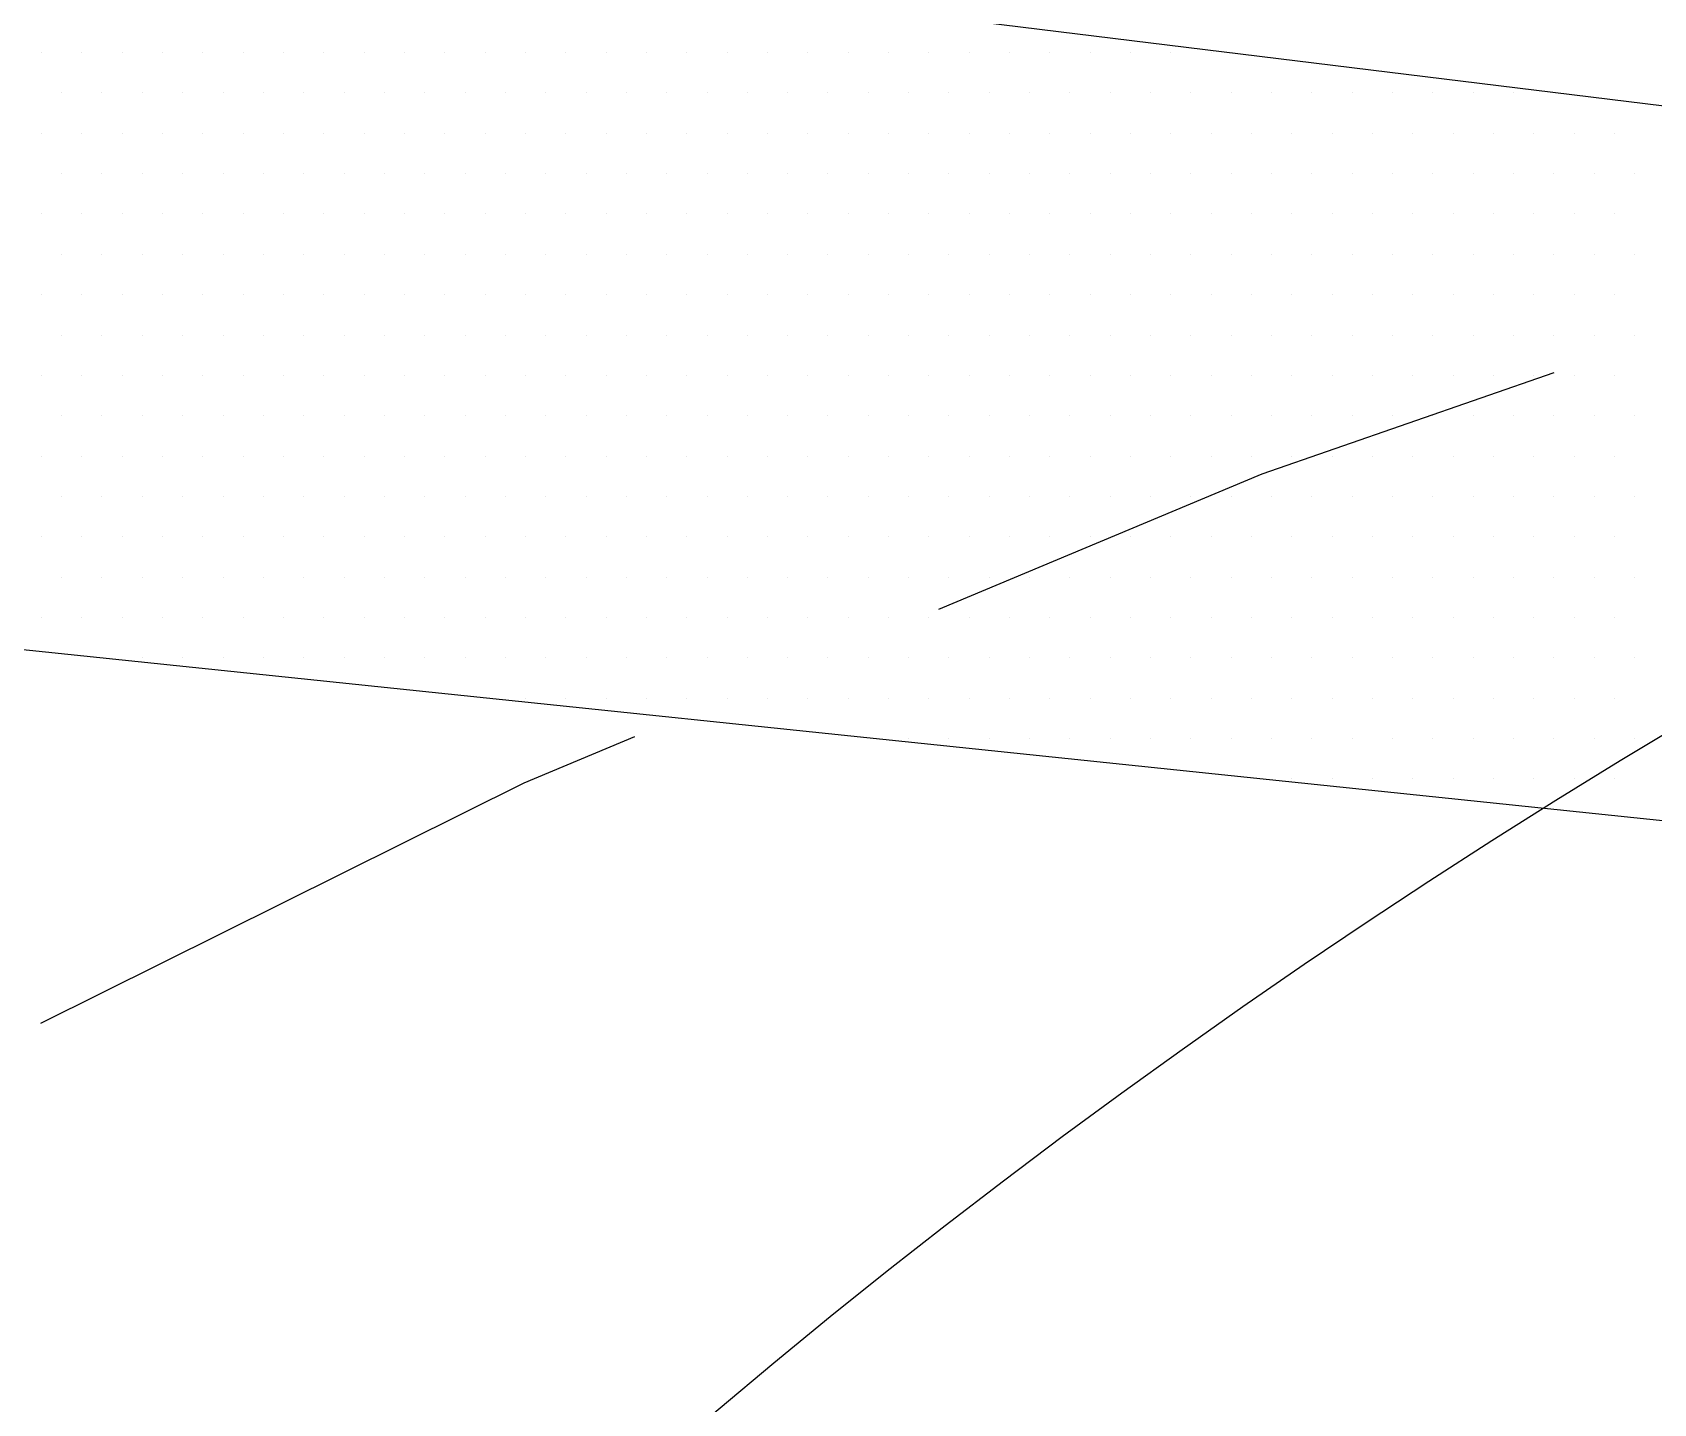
# Model space of a CAD drawing. Header units: millimetres. Extents: x -1573 to 210, y -360 to 557.
# Drawn here: x -499.898 to -497.685, y 28.296 to 30.167 of the extents above; entities that cross this region are included whole.
import ezdxf

# ---------------------------------------------------------------- set-up
doc = ezdxf.new("R2010")
doc.units = ezdxf.units.MM
doc.header["$LTSCALE"] = 2
doc.linetypes.add('CACHEX2', pattern=[0.75, 0.5, -0.25])
for name, color, linetype in [('CALQUE_7', 4, 'Continuous'), ('CARTOUCHE', 7, 'Continuous'), ('rosace', 7, 'Continuous')]:
    doc.layers.add(name, color=color, linetype=linetype)

# ---------------------------------------------------------------- blocks, each defined once
blk = doc.blocks.new('A$C715108E3')
at = {"layer": 'CALQUE_7', "color": 131}
for p, q in [((-16.8087, -1.864), (-16.8087, -1.864)), ((-16.7169, -1.864), (-16.7169, -1.864)), ((-16.625, -1.864), (-16.625, -1.864)), ((-16.5336, -1.864), (-16.5336, -1.864)), ((-16.4418, -1.864), (-16.4418, -1.864)), ((-16.3497, -1.864), (-16.3497, -1.864)), ((-16.2577, -1.864), (-16.2577, -1.864)), ((-16.1666, -1.864), (-16.1666, -1.864)), ((-16.0746, -1.864), (-16.0746, -1.864)), ((-15.983, -1.864), (-15.983, -1.864)), ((-15.8913, -1.864), (-15.8913, -1.864)), ((-15.7997, -1.864), (-15.7997, -1.864)), ((-15.7077, -1.864), (-15.7077, -1.864)), ((-15.616, -1.864), (-15.616, -1.864)), ((-15.5244, -1.864), (-15.5244, -1.864)), ((-15.4324, -1.864), (-15.4324, -1.864)), ((-15.3411, -1.864), (-15.3411, -1.864)), ((-15.2491, -1.864), (-15.2491, -1.864)), ((-15.1572, -1.864), (-15.1572, -1.864)), ((-15.0654, -1.864), (-15.0654, -1.864)), ((-14.9739, -1.864), (-14.9739, -1.864)), ((-14.8821, -1.864), (-14.8821, -1.864)), ((-14.7903, -1.864), (-14.7903, -1.864)), ((-14.6988, -1.864), (-14.6988, -1.864)), ((-14.6068, -1.864), (-14.6068, -1.864)), ((-14.5152, -1.864), (-14.5152, -1.864)), ((-14.4237, -1.864), (-14.4237, -1.864)), ((-14.3319, -1.864), (-14.3319, -1.864)), ((-14.24, -1.864), (-14.24, -1.864)), ((-14.148, -1.864), (-14.148, -1.864)), ((-16.7626, -1.9557), (-16.7626, -1.9557)), ((-16.6712, -1.9557), (-16.6712, -1.9557)), ((-16.5793, -1.9557), (-16.5793, -1.9557)), ((-16.4875, -1.9557), (-16.4875, -1.9557)), ((-16.3955, -1.9557), (-16.3955, -1.9557)), ((-16.3042, -1.9557), (-16.3042, -1.9557)), ((-16.2122, -1.9557), (-16.2122, -1.9557)), ((-16.1205, -1.9557), (-16.1205, -1.9557)), ((-16.0289, -1.9557), (-16.0289, -1.9557)), ((-15.9369, -1.9557), (-15.9369, -1.9557)), ((-15.8452, -1.9557), (-15.8452, -1.9557)), ((-15.7536, -1.9557), (-15.7536, -1.9557)), ((-15.6619, -1.9557), (-15.6619, -1.9557)), ((-15.5699, -1.9557), (-15.5699, -1.9557)), ((-15.4785, -1.9557), (-15.4785, -1.9557)), ((-15.3868, -1.9557), (-15.3868, -1.9557)), ((-15.2948, -1.9557), (-15.2948, -1.9557)), ((-15.203, -1.9557), (-15.203, -1.9557)), ((-15.1115, -1.9557), (-15.1115, -1.9557)), ((-15.0197, -1.9557), (-15.0197, -1.9557)), ((-14.9278, -1.9557), (-14.9278, -1.9557)), ((-14.8364, -1.9557), (-14.8364, -1.9557)), ((-14.7445, -1.9557), (-14.7445, -1.9557)), ((-14.6527, -1.9557), (-14.6527, -1.9557)), ((-14.5613, -1.9557), (-14.5613, -1.9557)), ((-14.4694, -1.9557), (-14.4694, -1.9557)), ((-14.3776, -1.9557), (-14.3776, -1.9557)), ((-14.2859, -1.9557), (-14.2859, -1.9557)), ((-14.1943, -1.9557), (-14.1943, -1.9557)), ((-14.1023, -1.9557), (-14.1023, -1.9557)), ((-14.0103, -1.9557), (-14.0103, -1.9557)), ((-13.919, -1.9557), (-13.919, -1.9557)), ((-13.827, -1.9557), (-13.827, -1.9557)), ((-13.7351, -1.9557), (-13.7351, -1.9557)), ((-13.6439, -1.9557), (-13.6439, -1.9557)), ((-13.5518, -1.9557), (-13.5518, -1.9557)), ((-13.46, -1.9557), (-13.46, -1.9557)), ((-13.3686, -1.9557), (-13.3686, -1.9557)), ((-16.8087, -2.0481), (-16.8087, -2.0481)), ((-16.7169, -2.0481), (-16.7169, -2.0481)), ((-16.625, -2.0481), (-16.625, -2.0481)), ((-16.5336, -2.0481), (-16.5336, -2.0481)), ((-16.4418, -2.0481), (-16.4418, -2.0481)), ((-16.3497, -2.0481), (-16.3497, -2.0481)), ((-16.2577, -2.0481), (-16.2577, -2.0481)), ((-16.1666, -2.0481), (-16.1666, -2.0481)), ((-16.0746, -2.0481), (-16.0746, -2.0481)), ((-15.983, -2.0481), (-15.983, -2.0481)), ((-15.8913, -2.0481), (-15.8913, -2.0481)), ((-15.7997, -2.0481), (-15.7997, -2.0481)), ((-15.7077, -2.0481), (-15.7077, -2.0481)), ((-15.616, -2.0481), (-15.616, -2.0481)), ((-15.5244, -2.0481), (-15.5244, -2.0481)), ((-15.4324, -2.0481), (-15.4324, -2.0481)), ((-15.3411, -2.0481), (-15.3411, -2.0481)), ((-15.2491, -2.0481), (-15.2491, -2.0481)), ((-15.1572, -2.0481), (-15.1572, -2.0481)), ((-15.0654, -2.0481), (-15.0654, -2.0481)), ((-14.9739, -2.0481), (-14.9739, -2.0481)), ((-14.8821, -2.0481), (-14.8821, -2.0481)), ((-14.7903, -2.0481), (-14.7903, -2.0481)), ((-14.6988, -2.0481), (-14.6988, -2.0481)), ((-14.6068, -2.0481), (-14.6068, -2.0481)), ((-14.5152, -2.0481), (-14.5152, -2.0481)), ((-14.4237, -2.0481), (-14.4237, -2.0481)), ((-14.3319, -2.0481), (-14.3319, -2.0481)), ((-14.24, -2.0481), (-14.24, -2.0481)), ((-14.148, -2.0481), (-14.148, -2.0481)), ((-14.0567, -2.0481), (-14.0567, -2.0481)), ((-13.9647, -2.0481), (-13.9647, -2.0481)), ((-13.8727, -2.0481), (-13.8727, -2.0481)), ((-13.7814, -2.0481), (-13.7814, -2.0481)), ((-13.6894, -2.0481), (-13.6894, -2.0481)), ((-13.5976, -2.0481), (-13.5976, -2.0481)), ((-13.5061, -2.0481), (-13.5061, -2.0481)), ((-13.4143, -2.0481), (-13.4143, -2.0481)), ((-13.3225, -2.0481), (-13.3225, -2.0481)), ((-13.231, -2.0481), (-13.231, -2.0481)), ((-16.7626, -2.1393), (-16.7626, -2.1393)), ((-16.6712, -2.1393), (-16.6712, -2.1393)), ((-16.5793, -2.1393), (-16.5793, -2.1393)), ((-16.4875, -2.1393), (-16.4875, -2.1393)), ((-16.3955, -2.1393), (-16.3955, -2.1393)), ((-16.3042, -2.1393), (-16.3042, -2.1393)), ((-16.2122, -2.1393), (-16.2122, -2.1393)), ((-16.1205, -2.1393), (-16.1205, -2.1393)), ((-16.0289, -2.1393), (-16.0289, -2.1393)), ((-15.9369, -2.1393), (-15.9369, -2.1393)), ((-15.8452, -2.1393), (-15.8452, -2.1393)), ((-15.7536, -2.1393), (-15.7536, -2.1393)), ((-15.6619, -2.1393), (-15.6619, -2.1393)), ((-15.5699, -2.1393), (-15.5699, -2.1393)), ((-15.4785, -2.1393), (-15.4785, -2.1393)), ((-15.3868, -2.1393), (-15.3868, -2.1393)), ((-15.2948, -2.1393), (-15.2948, -2.1393)), ((-15.203, -2.1393), (-15.203, -2.1393)), ((-15.1115, -2.1393), (-15.1115, -2.1393)), ((-15.0197, -2.1393), (-15.0197, -2.1393)), ((-14.9278, -2.1393), (-14.9278, -2.1393)), ((-14.8364, -2.1393), (-14.8364, -2.1393)), ((-14.7445, -2.1393), (-14.7445, -2.1393)), ((-14.6527, -2.1393), (-14.6527, -2.1393)), ((-14.5613, -2.1393), (-14.5613, -2.1393)), ((-14.4694, -2.1393), (-14.4694, -2.1393)), ((-14.3776, -2.1393), (-14.3776, -2.1393)), ((-14.2859, -2.1393), (-14.2859, -2.1393)), ((-14.1943, -2.1393), (-14.1943, -2.1393)), ((-14.1023, -2.1393), (-14.1023, -2.1393)), ((-14.0103, -2.1393), (-14.0103, -2.1393)), ((-13.919, -2.1393), (-13.919, -2.1393)), ((-13.827, -2.1393), (-13.827, -2.1393)), ((-13.7351, -2.1393), (-13.7351, -2.1393)), ((-13.6439, -2.1393), (-13.6439, -2.1393)), ((-13.5518, -2.1393), (-13.5518, -2.1393)), ((-13.46, -2.1393), (-13.46, -2.1393)), ((-13.3686, -2.1393), (-13.3686, -2.1393)), ((-13.2767, -2.1393), (-13.2767, -2.1393)), ((-13.1849, -2.1393), (-13.1849, -2.1393)), ((-16.8087, -2.231), (-16.8087, -2.231)), ((-16.7169, -2.231), (-16.7169, -2.231)), ((-16.625, -2.231), (-16.625, -2.231)), ((-16.5336, -2.231), (-16.5336, -2.231)), ((-16.4418, -2.231), (-16.4418, -2.231)), ((-16.3497, -2.231), (-16.3497, -2.231)), ((-16.2577, -2.231), (-16.2577, -2.231)), ((-16.1666, -2.231), (-16.1666, -2.231)), ((-16.0746, -2.231), (-16.0746, -2.231)), ((-15.983, -2.231), (-15.983, -2.231)), ((-15.8913, -2.231), (-15.8913, -2.231)), ((-15.7997, -2.231), (-15.7997, -2.231)), ((-15.7077, -2.231), (-15.7077, -2.231)), ((-15.616, -2.231), (-15.616, -2.231)), ((-15.5244, -2.231), (-15.5244, -2.231)), ((-15.4324, -2.231), (-15.4324, -2.231)), ((-15.3411, -2.231), (-15.3411, -2.231)), ((-15.2491, -2.231), (-15.2491, -2.231)), ((-15.1572, -2.231), (-15.1572, -2.231)), ((-15.0654, -2.231), (-15.0654, -2.231)), ((-14.9739, -2.231), (-14.9739, -2.231)), ((-14.8821, -2.231), (-14.8821, -2.231)), ((-14.7903, -2.231), (-14.7903, -2.231)), ((-14.6988, -2.231), (-14.6988, -2.231)), ((-14.6068, -2.231), (-14.6068, -2.231)), ((-14.5152, -2.231), (-14.5152, -2.231)), ((-14.4237, -2.231), (-14.4237, -2.231)), ((-14.3319, -2.231), (-14.3319, -2.231)), ((-14.24, -2.231), (-14.24, -2.231)), ((-14.148, -2.231), (-14.148, -2.231)), ((-14.0567, -2.231), (-14.0567, -2.231)), ((-13.9647, -2.231), (-13.9647, -2.231)), ((-13.8727, -2.231), (-13.8727, -2.231)), ((-13.7814, -2.231), (-13.7814, -2.231)), ((-13.6894, -2.231), (-13.6894, -2.231)), ((-13.5976, -2.231), (-13.5976, -2.231)), ((-13.5061, -2.231), (-13.5061, -2.231)), ((-13.4143, -2.231), (-13.4143, -2.231)), ((-13.3225, -2.231), (-13.3225, -2.231)), ((-13.231, -2.231), (-13.231, -2.231)), ((-16.7626, -2.3232), (-16.7626, -2.3232)), ((-16.6712, -2.3232), (-16.6712, -2.3232)), ((-16.5793, -2.3232), (-16.5793, -2.3232)), ((-16.4875, -2.3232), (-16.4875, -2.3232)), ((-16.3955, -2.3232), (-16.3955, -2.3232)), ((-16.3042, -2.3232), (-16.3042, -2.3232)), ((-16.2122, -2.3232), (-16.2122, -2.3232)), ((-16.1205, -2.3232), (-16.1205, -2.3232)), ((-16.0289, -2.3232), (-16.0289, -2.3232)), ((-15.9369, -2.3232), (-15.9369, -2.3232)), ((-15.8452, -2.3232), (-15.8452, -2.3232)), ((-15.7536, -2.3232), (-15.7536, -2.3232)), ((-15.6619, -2.3232), (-15.6619, -2.3232)), ((-15.5699, -2.3232), (-15.5699, -2.3232)), ((-15.4785, -2.3232), (-15.4785, -2.3232)), ((-15.3868, -2.3232), (-15.3868, -2.3232)), ((-15.2948, -2.3232), (-15.2948, -2.3232)), ((-15.203, -2.3232), (-15.203, -2.3232)), ((-15.1115, -2.3232), (-15.1115, -2.3232)), ((-15.0197, -2.3232), (-15.0197, -2.3232)), ((-14.9278, -2.3232), (-14.9278, -2.3232)), ((-14.8364, -2.3232), (-14.8364, -2.3232)), ((-14.7445, -2.3232), (-14.7445, -2.3232)), ((-14.6527, -2.3232), (-14.6527, -2.3232)), ((-14.5613, -2.3232), (-14.5613, -2.3232)), ((-14.4694, -2.3232), (-14.4694, -2.3232)), ((-14.3776, -2.3232), (-14.3776, -2.3232)), ((-14.2859, -2.3232), (-14.2859, -2.3232)), ((-14.1943, -2.3232), (-14.1943, -2.3232)), ((-14.1023, -2.3232), (-14.1023, -2.3232)), ((-14.0103, -2.3232), (-14.0103, -2.3232)), ((-13.919, -2.3232), (-13.919, -2.3232)), ((-13.827, -2.3232), (-13.827, -2.3232)), ((-13.7351, -2.3232), (-13.7351, -2.3232)), ((-13.6439, -2.3232), (-13.6439, -2.3232)), ((-13.5518, -2.3232), (-13.5518, -2.3232)), ((-13.46, -2.3232), (-13.46, -2.3232)), ((-13.3686, -2.3232), (-13.3686, -2.3232)), ((-13.2767, -2.3232), (-13.2767, -2.3232)), ((-13.1849, -2.3232), (-13.1849, -2.3232)), ((-16.8087, -2.4146), (-16.8087, -2.4146)), ((-16.7169, -2.4146), (-16.7169, -2.4146)), ((-16.625, -2.4146), (-16.625, -2.4146)), ((-16.5336, -2.4146), (-16.5336, -2.4146)), ((-16.4418, -2.4146), (-16.4418, -2.4146)), ((-16.3497, -2.4146), (-16.3497, -2.4146)), ((-16.2577, -2.4146), (-16.2577, -2.4146)), ((-16.1666, -2.4146), (-16.1666, -2.4146)), ((-16.0746, -2.4146), (-16.0746, -2.4146)), ((-15.983, -2.4146), (-15.983, -2.4146)), ((-15.8913, -2.4146), (-15.8913, -2.4146)), ((-15.7997, -2.4146), (-15.7997, -2.4146)), ((-15.7077, -2.4146), (-15.7077, -2.4146)), ((-15.616, -2.4146), (-15.616, -2.4146)), ((-15.5244, -2.4146), (-15.5244, -2.4146)), ((-15.4324, -2.4146), (-15.4324, -2.4146)), ((-15.3411, -2.4146), (-15.3411, -2.4146)), ((-15.2491, -2.4146), (-15.2491, -2.4146)), ((-15.1572, -2.4146), (-15.1572, -2.4146)), ((-15.0654, -2.4146), (-15.0654, -2.4146)), ((-14.9739, -2.4146), (-14.9739, -2.4146)), ((-14.8821, -2.4146), (-14.8821, -2.4146)), ((-14.7903, -2.4146), (-14.7903, -2.4146)), ((-14.6988, -2.4146), (-14.6988, -2.4146)), ((-14.6068, -2.4146), (-14.6068, -2.4146)), ((-14.5152, -2.4146), (-14.5152, -2.4146)), ((-14.4237, -2.4146), (-14.4237, -2.4146)), ((-14.3319, -2.4146), (-14.3319, -2.4146)), ((-14.24, -2.4146), (-14.24, -2.4146)), ((-14.148, -2.4146), (-14.148, -2.4146)), ((-14.0567, -2.4146), (-14.0567, -2.4146)), ((-13.9647, -2.4146), (-13.9647, -2.4146)), ((-13.8727, -2.4146), (-13.8727, -2.4146)), ((-13.7814, -2.4146), (-13.7814, -2.4146)), ((-13.6894, -2.4146), (-13.6894, -2.4146)), ((-13.5976, -2.4146), (-13.5976, -2.4146)), ((-13.5061, -2.4146), (-13.5061, -2.4146)), ((-13.4143, -2.4146), (-13.4143, -2.4146)), ((-13.3225, -2.4146), (-13.3225, -2.4146)), ((-13.231, -2.4146), (-13.231, -2.4146)), ((-16.7626, -2.507), (-16.7626, -2.507)), ((-16.6712, -2.507), (-16.6712, -2.507)), ((-16.5793, -2.507), (-16.5793, -2.507)), ((-16.4875, -2.507), (-16.4875, -2.507)), ((-16.3955, -2.507), (-16.3955, -2.507)), ((-16.3042, -2.507), (-16.3042, -2.507)), ((-16.2122, -2.507), (-16.2122, -2.507)), ((-16.1205, -2.507), (-16.1205, -2.507)), ((-16.0289, -2.507), (-16.0289, -2.507)), ((-15.9369, -2.507), (-15.9369, -2.507)), ((-15.8452, -2.507), (-15.8452, -2.507)), ((-15.7536, -2.507), (-15.7536, -2.507)), ((-15.6619, -2.507), (-15.6619, -2.507)), ((-15.5699, -2.507), (-15.5699, -2.507)), ((-15.4785, -2.507), (-15.4785, -2.507)), ((-15.3868, -2.507), (-15.3868, -2.507)), ((-15.2948, -2.507), (-15.2948, -2.507)), ((-15.203, -2.507), (-15.203, -2.507)), ((-15.1115, -2.507), (-15.1115, -2.507)), ((-15.0197, -2.507), (-15.0197, -2.507)), ((-14.9278, -2.507), (-14.9278, -2.507)), ((-14.8364, -2.507), (-14.8364, -2.507)), ((-14.7445, -2.507), (-14.7445, -2.507)), ((-14.6527, -2.507), (-14.6527, -2.507)), ((-14.5613, -2.507), (-14.5613, -2.507)), ((-14.4694, -2.507), (-14.4694, -2.507)), ((-14.3776, -2.507), (-14.3776, -2.507)), ((-14.2859, -2.507), (-14.2859, -2.507)), ((-14.1943, -2.507), (-14.1943, -2.507)), ((-14.1023, -2.507), (-14.1023, -2.507)), ((-14.0103, -2.507), (-14.0103, -2.507)), ((-13.919, -2.507), (-13.919, -2.507)), ((-13.827, -2.507), (-13.827, -2.507)), ((-13.7351, -2.507), (-13.7351, -2.507)), ((-13.6439, -2.507), (-13.6439, -2.507)), ((-13.5518, -2.507), (-13.5518, -2.507)), ((-13.46, -2.507), (-13.46, -2.507)), ((-13.3686, -2.507), (-13.3686, -2.507)), ((-13.2767, -2.507), (-13.2767, -2.507)), ((-13.1849, -2.507), (-13.1849, -2.507)), ((-16.8087, -2.5983), (-16.8087, -2.5983)), ((-16.7169, -2.5983), (-16.7169, -2.5983)), ((-16.625, -2.5983), (-16.625, -2.5983)), ((-16.5336, -2.5983), (-16.5336, -2.5983)), ((-16.4418, -2.5983), (-16.4418, -2.5983)), ((-16.3497, -2.5983), (-16.3497, -2.5983)), ((-16.2577, -2.5983), (-16.2577, -2.5983)), ((-16.1666, -2.5983), (-16.1666, -2.5983)), ((-16.0746, -2.5983), (-16.0746, -2.5983)), ((-15.983, -2.5983), (-15.983, -2.5983)), ((-15.8913, -2.5983), (-15.8913, -2.5983)), ((-15.7997, -2.5983), (-15.7997, -2.5983)), ((-15.7077, -2.5983), (-15.7077, -2.5983)), ((-15.616, -2.5983), (-15.616, -2.5983)), ((-15.5244, -2.5983), (-15.5244, -2.5983)), ((-15.4324, -2.5983), (-15.4324, -2.5983)), ((-15.3411, -2.5983), (-15.3411, -2.5983)), ((-15.2491, -2.5983), (-15.2491, -2.5983)), ((-15.1572, -2.5983), (-15.1572, -2.5983)), ((-15.0654, -2.5983), (-15.0654, -2.5983)), ((-14.9739, -2.5983), (-14.9739, -2.5983)), ((-14.8821, -2.5983), (-14.8821, -2.5983)), ((-14.7903, -2.5983), (-14.7903, -2.5983)), ((-14.6988, -2.5983), (-14.6988, -2.5983)), ((-14.6068, -2.5983), (-14.6068, -2.5983)), ((-14.5152, -2.5983), (-14.5152, -2.5983)), ((-14.4237, -2.5983), (-14.4237, -2.5983)), ((-14.3319, -2.5983), (-14.3319, -2.5983)), ((-14.24, -2.5983), (-14.24, -2.5983)), ((-14.148, -2.5983), (-14.148, -2.5983)), ((-14.0567, -2.5983), (-14.0567, -2.5983)), ((-13.9647, -2.5983), (-13.9647, -2.5983)), ((-13.8727, -2.5983), (-13.8727, -2.5983)), ((-13.7814, -2.5983), (-13.7814, -2.5983)), ((-13.6894, -2.5983), (-13.6894, -2.5983)), ((-13.5976, -2.5983), (-13.5976, -2.5983)), ((-13.5061, -2.5983), (-13.5061, -2.5983)), ((-13.4143, -2.5983), (-13.4143, -2.5983)), ((-13.3225, -2.5983), (-13.3225, -2.5983)), ((-13.231, -2.5983), (-13.231, -2.5983)), ((-16.7626, -2.6898), (-16.7626, -2.6898)), ((-16.6712, -2.6898), (-16.6712, -2.6898)), ((-16.5793, -2.6898), (-16.5793, -2.6898)), ((-16.4875, -2.6898), (-16.4875, -2.6898)), ((-16.3955, -2.6898), (-16.3955, -2.6898)), ((-16.3042, -2.6898), (-16.3042, -2.6898)), ((-16.2122, -2.6898), (-16.2122, -2.6898)), ((-16.1205, -2.6898), (-16.1205, -2.6898)), ((-16.0289, -2.6898), (-16.0289, -2.6898)), ((-15.9369, -2.6898), (-15.9369, -2.6898)), ((-15.8452, -2.6898), (-15.8452, -2.6898)), ((-15.7536, -2.6898), (-15.7536, -2.6898)), ((-15.6619, -2.6898), (-15.6619, -2.6898)), ((-15.5699, -2.6898), (-15.5699, -2.6898)), ((-15.4785, -2.6898), (-15.4785, -2.6898)), ((-15.3868, -2.6898), (-15.3868, -2.6898)), ((-15.2948, -2.6898), (-15.2948, -2.6898)), ((-15.203, -2.6898), (-15.203, -2.6898)), ((-15.1115, -2.6898), (-15.1115, -2.6898)), ((-15.0197, -2.6898), (-15.0197, -2.6898)), ((-14.9278, -2.6898), (-14.9278, -2.6898)), ((-14.8364, -2.6898), (-14.8364, -2.6898)), ((-14.7445, -2.6898), (-14.7445, -2.6898)), ((-14.6527, -2.6898), (-14.6527, -2.6898)), ((-14.5613, -2.6898), (-14.5613, -2.6898)), ((-14.4694, -2.6898), (-14.4694, -2.6898)), ((-14.3776, -2.6898), (-14.3776, -2.6898)), ((-14.2859, -2.6898), (-14.2859, -2.6898)), ((-14.1943, -2.6898), (-14.1943, -2.6898)), ((-14.1023, -2.6898), (-14.1023, -2.6898)), ((-14.0103, -2.6898), (-14.0103, -2.6898)), ((-13.919, -2.6898), (-13.919, -2.6898)), ((-13.827, -2.6898), (-13.827, -2.6898)), ((-13.7351, -2.6898), (-13.7351, -2.6898)), ((-13.6439, -2.6898), (-13.6439, -2.6898)), ((-13.5518, -2.6898), (-13.5518, -2.6898)), ((-13.46, -2.6898), (-13.46, -2.6898)), ((-13.3686, -2.6898), (-13.3686, -2.6898)), ((-13.2767, -2.6898), (-13.2767, -2.6898)), ((-13.1849, -2.6898), (-13.1849, -2.6898)), ((-16.8087, -2.782), (-16.8087, -2.782)), ((-16.7169, -2.782), (-16.7169, -2.782)), ((-16.625, -2.782), (-16.625, -2.782)), ((-16.5336, -2.782), (-16.5336, -2.782)), ((-16.4418, -2.782), (-16.4418, -2.782)), ((-16.3497, -2.782), (-16.3497, -2.782)), ((-16.2577, -2.782), (-16.2577, -2.782)), ((-16.1666, -2.782), (-16.1666, -2.782)), ((-16.0746, -2.782), (-16.0746, -2.782)), ((-15.983, -2.782), (-15.983, -2.782)), ((-15.8913, -2.782), (-15.8913, -2.782)), ((-15.7997, -2.782), (-15.7997, -2.782)), ((-15.7077, -2.782), (-15.7077, -2.782)), ((-15.616, -2.782), (-15.616, -2.782)), ((-15.5244, -2.782), (-15.5244, -2.782)), ((-15.4324, -2.782), (-15.4324, -2.782)), ((-15.3411, -2.782), (-15.3411, -2.782)), ((-15.2491, -2.782), (-15.2491, -2.782)), ((-15.1572, -2.782), (-15.1572, -2.782)), ((-15.0654, -2.782), (-15.0654, -2.782)), ((-14.9739, -2.782), (-14.9739, -2.782)), ((-14.8821, -2.782), (-14.8821, -2.782)), ((-14.7903, -2.782), (-14.7903, -2.782)), ((-14.6988, -2.782), (-14.6988, -2.782)), ((-14.6068, -2.782), (-14.6068, -2.782)), ((-14.5152, -2.782), (-14.5152, -2.782)), ((-14.4237, -2.782), (-14.4237, -2.782)), ((-14.3319, -2.782), (-14.3319, -2.782)), ((-14.24, -2.782), (-14.24, -2.782)), ((-14.148, -2.782), (-14.148, -2.782)), ((-14.0567, -2.782), (-14.0567, -2.782)), ((-13.9647, -2.782), (-13.9647, -2.782)), ((-13.8727, -2.782), (-13.8727, -2.782)), ((-13.7814, -2.782), (-13.7814, -2.782)), ((-13.6894, -2.782), (-13.6894, -2.782)), ((-13.5976, -2.782), (-13.5976, -2.782)), ((-13.5061, -2.782), (-13.5061, -2.782)), ((-13.4143, -2.782), (-13.4143, -2.782)), ((-13.3225, -2.782), (-13.3225, -2.782)), ((-13.231, -2.782), (-13.231, -2.782)), ((-16.7626, -2.8736), (-16.7626, -2.8736)), ((-16.6712, -2.8736), (-16.6712, -2.8736)), ((-16.5793, -2.8736), (-16.5793, -2.8736)), ((-16.4875, -2.8736), (-16.4875, -2.8736)), ((-16.3955, -2.8736), (-16.3955, -2.8736)), ((-16.3042, -2.8736), (-16.3042, -2.8736)), ((-16.2122, -2.8736), (-16.2122, -2.8736)), ((-16.1205, -2.8736), (-16.1205, -2.8736)), ((-16.0289, -2.8736), (-16.0289, -2.8736)), ((-15.9369, -2.8736), (-15.9369, -2.8736)), ((-15.8452, -2.8736), (-15.8452, -2.8736)), ((-15.7536, -2.8736), (-15.7536, -2.8736)), ((-15.6619, -2.8736), (-15.6619, -2.8736)), ((-15.5699, -2.8736), (-15.5699, -2.8736)), ((-15.4785, -2.8736), (-15.4785, -2.8736)), ((-15.3868, -2.8736), (-15.3868, -2.8736)), ((-15.2948, -2.8736), (-15.2948, -2.8736)), ((-15.203, -2.8736), (-15.203, -2.8736)), ((-15.1115, -2.8736), (-15.1115, -2.8736)), ((-15.0197, -2.8736), (-15.0197, -2.8736)), ((-14.9278, -2.8736), (-14.9278, -2.8736)), ((-14.8364, -2.8736), (-14.8364, -2.8736)), ((-14.7445, -2.8736), (-14.7445, -2.8736)), ((-14.6527, -2.8736), (-14.6527, -2.8736)), ((-14.5613, -2.8736), (-14.5613, -2.8736)), ((-14.4694, -2.8736), (-14.4694, -2.8736)), ((-14.3776, -2.8736), (-14.3776, -2.8736)), ((-14.2859, -2.8736), (-14.2859, -2.8736)), ((-14.1943, -2.8736), (-14.1943, -2.8736)), ((-14.1023, -2.8736), (-14.1023, -2.8736)), ((-14.0103, -2.8736), (-14.0103, -2.8736)), ((-13.919, -2.8736), (-13.919, -2.8736)), ((-13.827, -2.8736), (-13.827, -2.8736)), ((-13.7351, -2.8736), (-13.7351, -2.8736)), ((-13.6439, -2.8736), (-13.6439, -2.8736)), ((-13.5518, -2.8736), (-13.5518, -2.8736)), ((-13.46, -2.8736), (-13.46, -2.8736)), ((-13.3686, -2.8736), (-13.3686, -2.8736)), ((-13.2767, -2.8736), (-13.2767, -2.8736)), ((-13.1849, -2.8736), (-13.1849, -2.8736)), ((-16.8087, -2.9649), (-16.8087, -2.9649)), ((-16.7169, -2.9649), (-16.7169, -2.9649)), ((-16.625, -2.9649), (-16.625, -2.9649)), ((-16.5336, -2.9649), (-16.5336, -2.9649)), ((-16.4418, -2.9649), (-16.4418, -2.9649)), ((-16.3497, -2.9649), (-16.3497, -2.9649)), ((-16.2577, -2.9649), (-16.2577, -2.9649)), ((-16.1666, -2.9649), (-16.1666, -2.9649)), ((-16.0746, -2.9649), (-16.0746, -2.9649)), ((-15.983, -2.9649), (-15.983, -2.9649)), ((-15.8913, -2.9649), (-15.8913, -2.9649)), ((-15.7997, -2.9649), (-15.7997, -2.9649)), ((-15.7077, -2.9649), (-15.7077, -2.9649)), ((-15.616, -2.9649), (-15.616, -2.9649)), ((-15.5244, -2.9649), (-15.5244, -2.9649)), ((-15.4324, -2.9649), (-15.4324, -2.9649)), ((-15.3411, -2.9649), (-15.3411, -2.9649)), ((-15.2491, -2.9649), (-15.2491, -2.9649)), ((-15.1572, -2.9649), (-15.1572, -2.9649)), ((-15.0654, -2.9649), (-15.0654, -2.9649)), ((-14.9739, -2.9649), (-14.9739, -2.9649)), ((-14.8821, -2.9649), (-14.8821, -2.9649)), ((-14.7903, -2.9649), (-14.7903, -2.9649)), ((-14.6988, -2.9649), (-14.6988, -2.9649)), ((-14.6068, -2.9649), (-14.6068, -2.9649)), ((-14.5152, -2.9649), (-14.5152, -2.9649)), ((-14.4237, -2.9649), (-14.4237, -2.9649)), ((-14.3319, -2.9649), (-14.3319, -2.9649)), ((-14.24, -2.9649), (-14.24, -2.9649)), ((-14.148, -2.9649), (-14.148, -2.9649)), ((-14.0567, -2.9649), (-14.0567, -2.9649)), ((-13.9647, -2.9649), (-13.9647, -2.9649)), ((-13.8727, -2.9649), (-13.8727, -2.9649)), ((-13.7814, -2.9649), (-13.7814, -2.9649)), ((-13.6894, -2.9649), (-13.6894, -2.9649)), ((-13.5976, -2.9649), (-13.5976, -2.9649)), ((-13.5061, -2.9649), (-13.5061, -2.9649)), ((-13.4143, -2.9649), (-13.4143, -2.9649)), ((-13.3225, -2.9649), (-13.3225, -2.9649)), ((-13.231, -2.9649), (-13.231, -2.9649)), ((-16.7626, -3.0573), (-16.7626, -3.0573)), ((-16.6712, -3.0573), (-16.6712, -3.0573)), ((-16.5793, -3.0573), (-16.5793, -3.0573)), ((-16.4875, -3.0573), (-16.4875, -3.0573)), ((-16.3955, -3.0573), (-16.3955, -3.0573)), ((-16.3042, -3.0573), (-16.3042, -3.0573)), ((-16.2122, -3.0573), (-16.2122, -3.0573)), ((-16.1205, -3.0573), (-16.1205, -3.0573)), ((-16.0289, -3.0573), (-16.0289, -3.0573)), ((-15.9369, -3.0573), (-15.9369, -3.0573)), ((-15.8452, -3.0573), (-15.8452, -3.0573)), ((-15.7536, -3.0573), (-15.7536, -3.0573)), ((-15.6619, -3.0573), (-15.6619, -3.0573)), ((-15.5699, -3.0573), (-15.5699, -3.0573)), ((-15.4785, -3.0573), (-15.4785, -3.0573)), ((-15.3868, -3.0573), (-15.3868, -3.0573)), ((-15.2948, -3.0573), (-15.2948, -3.0573)), ((-15.203, -3.0573), (-15.203, -3.0573)), ((-15.1115, -3.0573), (-15.1115, -3.0573)), ((-15.0197, -3.0573), (-15.0197, -3.0573)), ((-14.9278, -3.0573), (-14.9278, -3.0573)), ((-14.8364, -3.0573), (-14.8364, -3.0573)), ((-14.7445, -3.0573), (-14.7445, -3.0573)), ((-14.6527, -3.0573), (-14.6527, -3.0573)), ((-14.5613, -3.0573), (-14.5613, -3.0573)), ((-14.4694, -3.0573), (-14.4694, -3.0573)), ((-14.3776, -3.0573), (-14.3776, -3.0573)), ((-14.2859, -3.0573), (-14.2859, -3.0573)), ((-14.1943, -3.0573), (-14.1943, -3.0573)), ((-14.1023, -3.0573), (-14.1023, -3.0573)), ((-14.0103, -3.0573), (-14.0103, -3.0573)), ((-13.919, -3.0573), (-13.919, -3.0573)), ((-13.827, -3.0573), (-13.827, -3.0573)), ((-13.7351, -3.0573), (-13.7351, -3.0573)), ((-13.6439, -3.0573), (-13.6439, -3.0573)), ((-13.5518, -3.0573), (-13.5518, -3.0573)), ((-13.46, -3.0573), (-13.46, -3.0573)), ((-13.3686, -3.0573), (-13.3686, -3.0573)), ((-13.2767, -3.0573), (-13.2767, -3.0573)), ((-13.1849, -3.0573), (-13.1849, -3.0573)), ((-16.8087, -3.1485), (-16.8087, -3.1485)), ((-16.7169, -3.1485), (-16.7169, -3.1485)), ((-16.625, -3.1485), (-16.625, -3.1485)), ((-16.5336, -3.1485), (-16.5336, -3.1485)), ((-16.4418, -3.1485), (-16.4418, -3.1485)), ((-16.3497, -3.1485), (-16.3497, -3.1485)), ((-16.2577, -3.1485), (-16.2577, -3.1485)), ((-16.1666, -3.1485), (-16.1666, -3.1485)), ((-16.0746, -3.1485), (-16.0746, -3.1485)), ((-15.983, -3.1485), (-15.983, -3.1485)), ((-15.8913, -3.1485), (-15.8913, -3.1485)), ((-15.7997, -3.1485), (-15.7997, -3.1485)), ((-15.7077, -3.1485), (-15.7077, -3.1485)), ((-15.616, -3.1485), (-15.616, -3.1485)), ((-15.5244, -3.1485), (-15.5244, -3.1485)), ((-15.4324, -3.1485), (-15.4324, -3.1485)), ((-15.3411, -3.1485), (-15.3411, -3.1485)), ((-15.2491, -3.1485), (-15.2491, -3.1485)), ((-15.1572, -3.1485), (-15.1572, -3.1485)), ((-15.0654, -3.1485), (-15.0654, -3.1485)), ((-14.9739, -3.1485), (-14.9739, -3.1485)), ((-14.8821, -3.1485), (-14.8821, -3.1485)), ((-14.7903, -3.1485), (-14.7903, -3.1485)), ((-14.6988, -3.1485), (-14.6988, -3.1485)), ((-14.6068, -3.1485), (-14.6068, -3.1485)), ((-14.5152, -3.1485), (-14.5152, -3.1485)), ((-14.4237, -3.1485), (-14.4237, -3.1485)), ((-14.3319, -3.1485), (-14.3319, -3.1485)), ((-14.24, -3.1485), (-14.24, -3.1485)), ((-14.148, -3.1485), (-14.148, -3.1485)), ((-14.0567, -3.1485), (-14.0567, -3.1485)), ((-13.9647, -3.1485), (-13.9647, -3.1485)), ((-13.8727, -3.1485), (-13.8727, -3.1485)), ((-13.7814, -3.1485), (-13.7814, -3.1485)), ((-13.6894, -3.1485), (-13.6894, -3.1485)), ((-13.5976, -3.1485), (-13.5976, -3.1485)), ((-13.5061, -3.1485), (-13.5061, -3.1485)), ((-13.4143, -3.1485), (-13.4143, -3.1485)), ((-13.3225, -3.1485), (-13.3225, -3.1485)), ((-13.231, -3.1485), (-13.231, -3.1485)), ((-16.664, -3.24), (-16.664, -3.24)), ((-16.5793, -3.24), (-16.5793, -3.24)), ((-16.4875, -3.24), (-16.4875, -3.24)), ((-16.3955, -3.24), (-16.3955, -3.24)), ((-16.3042, -3.24), (-16.3042, -3.24)), ((-16.2122, -3.24), (-16.2122, -3.24)), ((-16.1205, -3.24), (-16.1205, -3.24)), ((-16.0289, -3.24), (-16.0289, -3.24)), ((-15.9369, -3.24), (-15.9369, -3.24)), ((-15.8452, -3.24), (-15.8452, -3.24)), ((-15.7536, -3.24), (-15.7536, -3.24)), ((-15.6619, -3.24), (-15.6619, -3.24)), ((-15.5699, -3.24), (-15.5699, -3.24)), ((-15.4785, -3.24), (-15.4785, -3.24)), ((-15.3868, -3.24), (-15.3868, -3.24)), ((-15.2948, -3.24), (-15.2948, -3.24)), ((-15.203, -3.24), (-15.203, -3.24)), ((-15.1115, -3.24), (-15.1115, -3.24)), ((-15.0197, -3.24), (-15.0197, -3.24)), ((-14.9278, -3.24), (-14.9278, -3.24)), ((-14.8364, -3.24), (-14.8364, -3.24)), ((-14.7445, -3.24), (-14.7445, -3.24)), ((-14.6527, -3.24), (-14.6527, -3.24)), ((-14.5613, -3.24), (-14.5613, -3.24)), ((-14.4694, -3.24), (-14.4694, -3.24)), ((-14.3776, -3.24), (-14.3776, -3.24)), ((-14.2859, -3.24), (-14.2859, -3.24)), ((-14.1943, -3.24), (-14.1943, -3.24)), ((-14.1023, -3.24), (-14.1023, -3.24)), ((-14.0103, -3.24), (-14.0103, -3.24)), ((-13.919, -3.24), (-13.919, -3.24)), ((-13.827, -3.24), (-13.827, -3.24)), ((-13.7351, -3.24), (-13.7351, -3.24)), ((-13.6439, -3.24), (-13.6439, -3.24)), ((-13.5518, -3.24), (-13.5518, -3.24)), ((-13.46, -3.24), (-13.46, -3.24)), ((-13.3686, -3.24), (-13.3686, -3.24)), ((-13.2767, -3.24), (-13.2767, -3.24)), ((-13.1849, -3.24), (-13.1849, -3.24)), ((-15.7843, -3.3324), (-15.7843, -3.3324)), ((-15.7077, -3.3324), (-15.7077, -3.3324)), ((-15.616, -3.3324), (-15.616, -3.3324)), ((-15.5244, -3.3324), (-15.5244, -3.3324)), ((-15.4324, -3.3324), (-15.4324, -3.3324)), ((-15.3411, -3.3324), (-15.3411, -3.3324)), ((-15.2491, -3.3324), (-15.2491, -3.3324)), ((-15.1572, -3.3324), (-15.1572, -3.3324)), ((-15.0654, -3.3324), (-15.0654, -3.3324)), ((-14.9739, -3.3324), (-14.9739, -3.3324)), ((-14.8821, -3.3324), (-14.8821, -3.3324)), ((-14.7903, -3.3324), (-14.7903, -3.3324)), ((-14.6988, -3.3324), (-14.6988, -3.3324)), ((-14.6068, -3.3324), (-14.6068, -3.3324)), ((-14.5152, -3.3324), (-14.5152, -3.3324)), ((-14.4237, -3.3324), (-14.4237, -3.3324)), ((-14.3319, -3.3324), (-14.3319, -3.3324)), ((-14.24, -3.3324), (-14.24, -3.3324)), ((-14.148, -3.3324), (-14.148, -3.3324)), ((-14.0567, -3.3324), (-14.0567, -3.3324)), ((-13.9647, -3.3324), (-13.9647, -3.3324)), ((-13.8727, -3.3324), (-13.8727, -3.3324)), ((-13.7814, -3.3324), (-13.7814, -3.3324)), ((-13.6894, -3.3324), (-13.6894, -3.3324)), ((-13.5976, -3.3324), (-13.5976, -3.3324)), ((-13.5061, -3.3324), (-13.5061, -3.3324)), ((-13.4143, -3.3324), (-13.4143, -3.3324)), ((-13.3225, -3.3324), (-13.3225, -3.3324)), ((-13.231, -3.3324), (-13.231, -3.3324)), ((-14.9046, -3.4237), (-14.9046, -3.4237)), ((-14.8364, -3.4237), (-14.8364, -3.4237)), ((-14.7445, -3.4237), (-14.7445, -3.4237)), ((-14.6527, -3.4237), (-14.6527, -3.4237)), ((-14.5613, -3.4237), (-14.5613, -3.4237)), ((-14.4694, -3.4237), (-14.4694, -3.4237)), ((-14.3776, -3.4237), (-14.3776, -3.4237)), ((-14.2859, -3.4237), (-14.2859, -3.4237)), ((-14.1943, -3.4237), (-14.1943, -3.4237)), ((-14.1023, -3.4237), (-14.1023, -3.4237)), ((-14.0103, -3.4237), (-14.0103, -3.4237)), ((-13.919, -3.4237), (-13.919, -3.4237)), ((-13.827, -3.4237), (-13.827, -3.4237)), ((-13.7351, -3.4237), (-13.7351, -3.4237)), ((-13.6439, -3.4237), (-13.6439, -3.4237)), ((-13.5518, -3.4237), (-13.5518, -3.4237)), ((-13.46, -3.4237), (-13.46, -3.4237)), ((-13.3686, -3.4237), (-13.3686, -3.4237)), ((-13.2767, -3.4237), (-13.2767, -3.4237)), ((-13.1849, -3.4237), (-13.1849, -3.4237)), ((-14.0245, -3.5151), (-14.0245, -3.5151)), ((-13.9647, -3.5151), (-13.9647, -3.5151)), ((-13.8727, -3.5151), (-13.8727, -3.5151)), ((-13.7814, -3.5151), (-13.7814, -3.5151)), ((-13.6894, -3.5151), (-13.6894, -3.5151)), ((-13.5976, -3.5151), (-13.5976, -3.5151)), ((-13.5061, -3.5151), (-13.5061, -3.5151)), ((-13.4143, -3.5151), (-13.4143, -3.5151)), ((-13.3225, -3.5151), (-13.3225, -3.5151)), ((-13.231, -3.5151), (-13.231, -3.5151)), ((-13.1448, -3.6077), (-13.1448, -3.6077))]:
    blk.add_line(p, q, dxfattribs=at)
blk.add_lwpolyline([(-17.4242, -1.4573), (-18.4152, -2.5691), (-18.6566, -2.9311), (-18.705, -3.0278), (-11.9873, -3.7284), (-11.0696, -3.3901), (-10.6346, -2.9311), (-6.8859, 2.3168), (-8.5773, 2.3168), (-9.0123, 2.2688), (-11.5252, -1.2823), (-12.7091, 1.3505), (-13.4102, 1.1331), (-14.1349, 0.795), (-14.1589, 0.6743), (-12.951, -2.0066)], close=True, dxfattribs=at)
blk = doc.blocks.new('A$C581E6685')
at = {"layer": 'rosace', "color": 32, "linetype": 'CACHEX2', "ltscale": 1.5}
blk.add_ellipse((-38.0538, 23.8138), major_axis=(-19.0311, -3.534), ratio=0.590567, dxfattribs=at)
at = {"layer": 'rosace', "color": 32}
blk.add_ellipse((-37.6144, 23.8499), major_axis=(-13.5768, -4.2839), ratio=0.791971, dxfattribs=at)
at = {"layer": 'CARTOUCHE'}
blk.add_blockref('A$C715108E3', (-31.6739, 36.3189), dxfattribs=at)

msp = doc.modelspace()

# ---------------------------------------------------------------- linework, layer by layer
at = {"layer": 'CARTOUCHE'}
msp.add_rational_spline([(-508.0665, 33.7081), (-508.0665, 22.8169), (-508.0665, 11.9258), (-508.0665, 8.0858), (-504.2265, 8.0858), (-458.6872, 8.0858), (-413.148, 8.0858), (-409.308, 8.0858), (-409.308, 11.9258), (-409.308, 22.8169), (-409.308, 33.7081), (-409.308, 37.5481), (-413.148, 37.5481), (-458.6872, 37.5481), (-504.2265, 37.5481), (-508.0665, 37.5481), (-508.0665, 33.7081)], [1, 1, 1, 0.707106781187, 1, 1, 1, 0.707106781187, 1, 1, 1, 0.707106781187, 1, 1, 1, 0.707106781187, 1], degree=2, knots=[0, 0, 0, 1, 1, 2.570796, 2.570796, 3.570796, 3.570796, 5.141593, 5.141593, 6.141593, 6.141593, 7.712389, 7.712389, 8.712389, 8.712389, 10.283185, 10.283185, 10.283185], dxfattribs=at)

# ---------------------------------------------------------------- block references
at = {"layer": 'CARTOUCHE', "xscale": 0.6, "yscale": 0.6, "zscale": 0.6}
msp.add_blockref('A$C581E6685', (-470.7958, 9.4664), dxfattribs=at)

doc.saveas('drawing.dxf')
